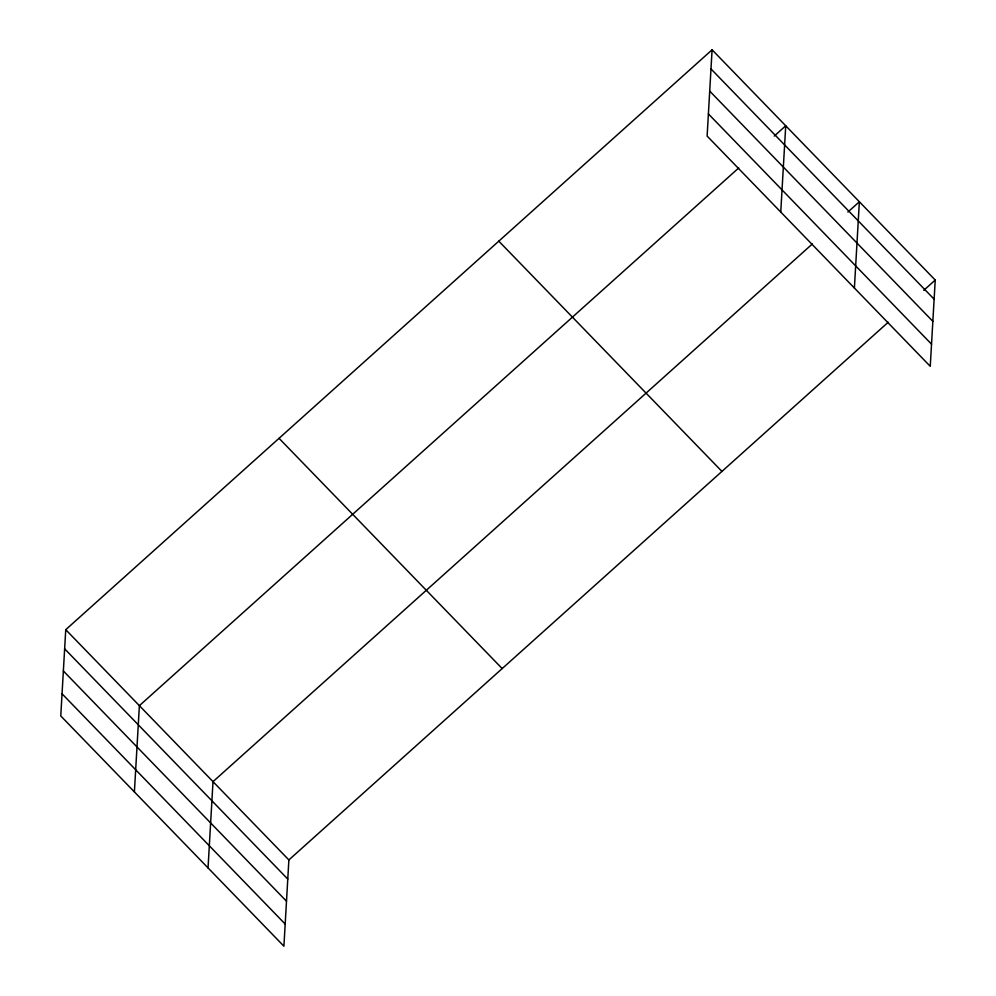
<?xml version="1.0" encoding="UTF-8"?>
<svg xmlns="http://www.w3.org/2000/svg" width="996" height="996" viewBox="0 0 996 996"><rect width="100%" height="100%" fill="white"/><g stroke="black" fill="none" stroke-linecap="round" stroke-linejoin="round"><path stroke-width="1.49" d="M712.09 49.8L707.123 136.066L930.252 366.316L935.232 280.05L712.09 49.8L65.748 629.684L60.768 715.95L283.91 946.2L288.877 859.934L888.22 322.231M134.398 791.932L139.378 705.666L738.708 167.963M208.04 867.914L213.007 781.648L812.35 243.945M780.752 212.048L785.732 125.782L774.266 136.066M854.394 288.031L859.361 201.765L847.895 212.048M923.765 290.334L935.232 280.05M710.995 68.936L934.124 299.186M709.712 91.097L932.854 321.347M708.405 113.918L931.534 344.168M498.797 241.156L721.938 471.407M279.042 438.315L502.171 668.565M65.748 629.684L288.877 859.934M64.64 648.819L287.769 879.07M63.358 670.968L286.499 901.218M62.051 693.801L285.18 924.051"/></g></svg>
